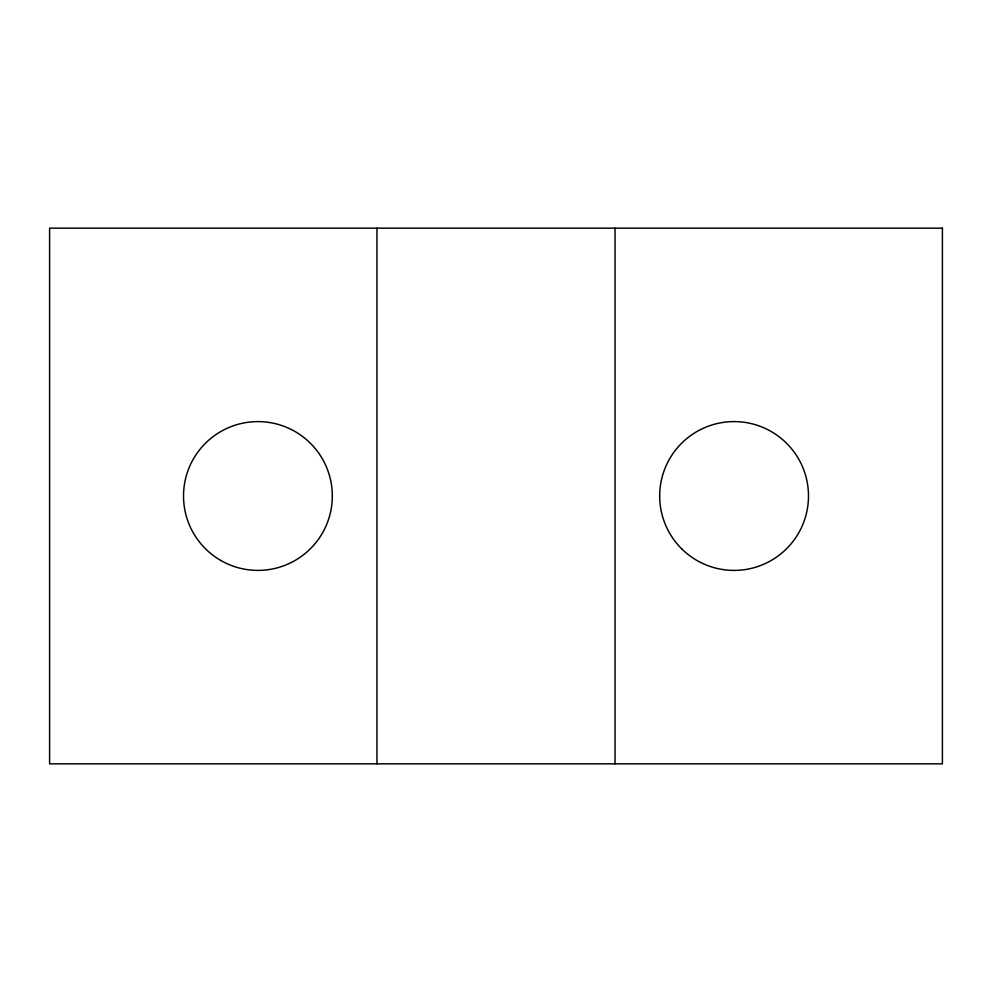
<?xml version="1.0" encoding="UTF-8"?>
<svg xmlns="http://www.w3.org/2000/svg" width="992" height="992" viewBox="0 0 992 992"><rect width="100%" height="100%" fill="white"/><g stroke="black" fill="none" stroke-linecap="round" stroke-linejoin="round"><path stroke-width="1.49" d="M615.04 228.16L615.04 763.84M376.96 228.16L376.96 763.84M942.4 228.16L49.6 228.16L49.6 763.84L942.4 763.84L942.4 228.16M682.025 549.159A74.4 74.4 0 0 0 806.149 514.501A74.4 74.4 0 0 0 714.066 424.34A74.4 74.4 0 0 0 682.025 549.159M220.72 560.43A74.4 74.4 0 0 0 332.32 496A74.4 74.4 0 0 0 220.72 431.57A74.4 74.4 0 0 0 220.72 560.43"/></g></svg>
